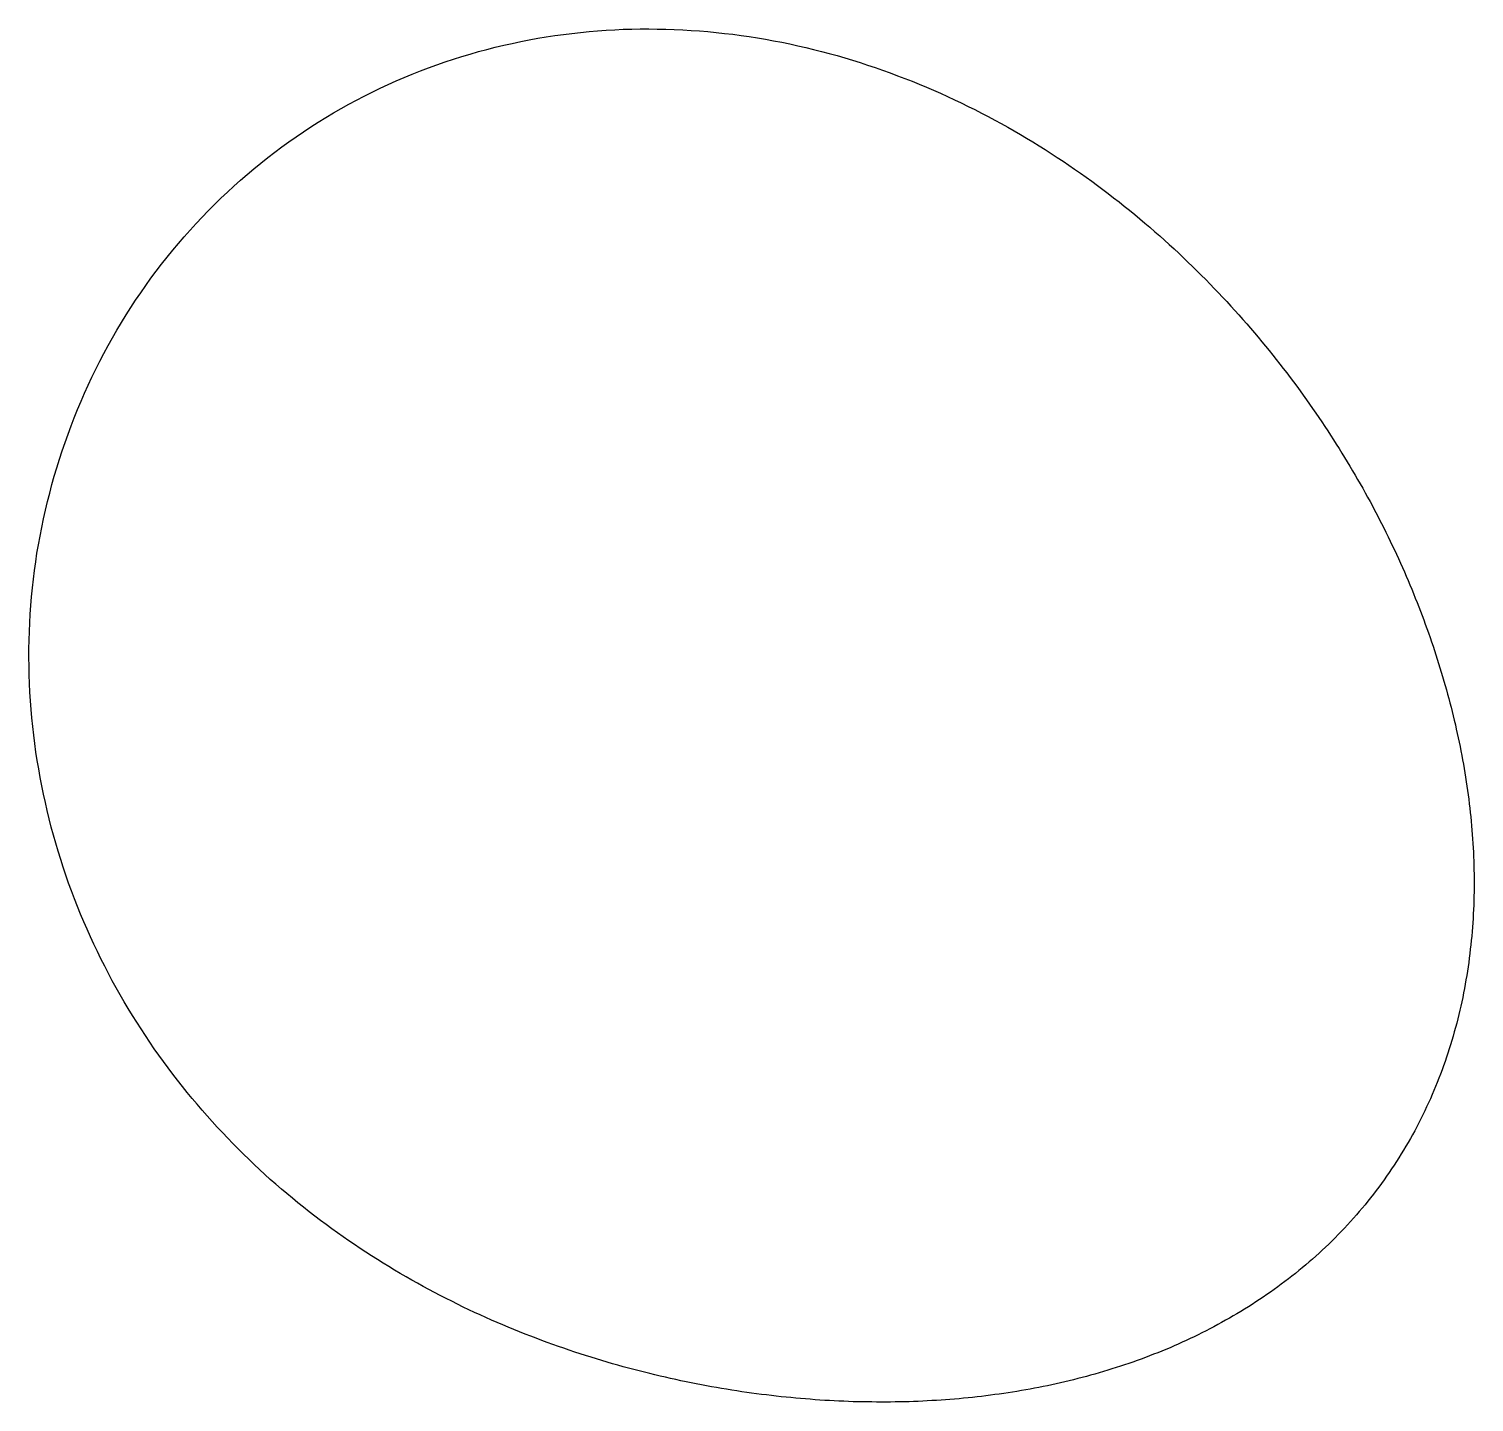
# Model space of a CAD drawing. Header units: metres. Extents: x -91 to 49, y -50 to 83.
import ezdxf

# ---------------------------------------------------------------- set-up
doc = ezdxf.new("R2010")
doc.units = ezdxf.units.M

msp = doc.modelspace()

# ---------------------------------------------------------------- linework, layer by layer
msp.add_lwpolyline([(49.04, 0), (49.03, -0.43), (49.03, -0.86), (49.02, -1.28), (49.01, -1.71), (49, -2.14), (48.98, -2.57), (48.96, -2.99), (48.93, -3.42), (48.91, -3.85), (48.88, -4.28), (48.84, -4.7), (48.81, -5.13), (48.76, -5.56), (48.72, -5.98), (48.67, -6.41), (48.62, -6.83), (48.57, -7.26), (48.51, -7.68), (48.45, -8.11), (48.39, -8.53), (48.32, -8.96), (48.25, -9.38), (48.18, -9.8), (48.1, -10.22), (48.02, -10.64), (47.93, -11.07), (47.84, -11.49), (47.75, -11.91), (47.65, -12.32), (47.56, -12.74), (47.45, -13.16), (47.35, -13.58), (47.24, -13.99), (47.12, -14.41), (47, -14.82), (46.88, -15.23), (46.76, -15.65), (46.63, -16.06), (46.5, -16.47), (46.36, -16.87), (46.22, -17.28), (46.08, -17.69), (45.93, -18.09), (45.78, -18.5), (45.63, -18.9), (45.47, -19.3), (45.3, -19.7), (45.14, -20.1), (44.97, -20.49), (44.8, -20.89), (44.62, -21.28), (44.44, -21.67), (44.25, -22.06), (44.07, -22.45), (43.87, -22.84), (43.68, -23.22), (43.48, -23.61), (43.28, -23.99), (43.07, -24.37), (42.86, -24.74), (42.64, -25.12), (42.43, -25.49), (42.2, -25.86), (41.98, -26.23), (41.75, -26.6), (41.52, -26.96), (41.28, -27.33), (41.04, -27.69), (40.8, -28.04), (40.56, -28.4), (40.31, -28.75), (40.05, -29.1), (39.8, -29.45), (39.54, -29.79), (39.28, -30.14), (39.01, -30.48), (38.74, -30.82), (38.47, -31.15), (38.19, -31.48), (37.91, -31.81), (37.63, -32.14), (37.35, -32.46), (37.06, -32.79), (36.77, -33.1), (36.47, -33.42), (36.17, -33.73), (35.87, -34.04), (35.57, -34.35), (35.27, -34.65), (34.96, -34.96), (34.64, -35.25), (34.33, -35.55), (34.01, -35.84), (33.69, -36.13), (33.37, -36.42), (33.05, -36.7), (32.72, -36.98), (32.39, -37.26), (32.05, -37.53), (31.72, -37.8), (31.38, -38.07), (31.04, -38.33), (30.7, -38.59), (30.35, -38.85), (30.01, -39.11), (29.66, -39.36), (29.31, -39.61), (28.96, -39.85), (28.6, -40.1), (28.24, -40.34), (27.88, -40.57), (27.52, -40.81), (27.16, -41.03), (26.8, -41.26), (26.43, -41.49), (26.06, -41.71), (25.69, -41.92), (25.32, -42.14), (24.95, -42.35), (24.57, -42.56), (24.2, -42.77), (23.82, -42.97), (23.44, -43.17), (23.06, -43.36), (22.67, -43.56), (22.29, -43.75), (21.91, -43.94), (21.52, -44.12), (21.13, -44.3), (20.74, -44.48), (20.35, -44.66), (19.96, -44.83), (19.57, -45), (19.17, -45.16), (18.77, -45.33), (18.38, -45.49), (17.98, -45.64), (17.58, -45.8), (17.18, -45.95), (16.78, -46.1), (16.38, -46.25), (15.97, -46.39), (15.57, -46.53), (15.16, -46.67), (14.76, -46.8), (14.35, -46.93), (13.94, -47.06), (13.53, -47.19), (13.12, -47.31), (12.71, -47.43), (12.3, -47.55), (11.88, -47.67), (11.47, -47.78), (11.06, -47.89), (10.64, -48), (10.22, -48.1), (9.81, -48.2), (9.39, -48.3), (8.97, -48.4), (8.55, -48.49), (8.13, -48.59), (7.71, -48.68), (7.29, -48.76), (6.86, -48.85), (6.44, -48.93), (6.02, -49.01), (5.59, -49.08), (5.17, -49.16), (4.74, -49.23), (4.31, -49.3), (3.89, -49.37), (3.46, -49.43), (3.03, -49.49), (2.6, -49.55), (2.17, -49.61), (1.73, -49.66), (1.3, -49.72), (0.87, -49.77), (0.43, -49.81), (0, -49.86), (-0.44, -49.9), (-0.87, -49.94), (-1.31, -49.98), (-1.75, -50.02), (-2.19, -50.05), (-2.62, -50.08), (-3.06, -50.11), (-3.51, -50.13), (-3.95, -50.16), (-4.39, -50.18), (-4.83, -50.2), (-5.28, -50.22), (-5.72, -50.23), (-6.17, -50.24), (-6.62, -50.25), (-7.06, -50.26), (-7.51, -50.27), (-7.96, -50.27), (-8.41, -50.27), (-8.86, -50.27), (-9.32, -50.26), (-9.77, -50.26), (-10.22, -50.25), (-10.68, -50.24), (-11.13, -50.23), (-11.59, -50.21), (-12.05, -50.19), (-12.51, -50.17), (-12.97, -50.15), (-13.43, -50.13), (-13.89, -50.1), (-14.36, -50.07), (-14.82, -50.04), (-15.29, -50), (-15.75, -49.97), (-16.22, -49.93), (-16.69, -49.89), (-17.16, -49.84), (-17.63, -49.8), (-18.11, -49.75), (-18.58, -49.69), (-19.06, -49.64), (-19.53, -49.58), (-20.01, -49.52), (-20.49, -49.46), (-20.97, -49.4), (-21.45, -49.33), (-21.93, -49.26), (-22.42, -49.19), (-22.9, -49.11), (-23.39, -49.03), (-23.88, -48.95), (-24.36, -48.87), (-24.86, -48.78), (-25.35, -48.69), (-25.84, -48.6), (-26.34, -48.5), (-26.83, -48.4), (-27.33, -48.3), (-27.83, -48.2), (-28.33, -48.09), (-28.83, -47.98), (-29.33, -47.87), (-29.84, -47.75), (-30.34, -47.63), (-30.85, -47.51), (-31.36, -47.38), (-31.87, -47.25), (-32.38, -47.12), (-32.9, -46.98), (-33.41, -46.84), (-33.93, -46.7), (-34.45, -46.55), (-34.97, -46.4), (-35.49, -46.25), (-36.01, -46.09), (-36.53, -45.93), (-37.06, -45.76), (-37.58, -45.59), (-38.11, -45.42), (-38.64, -45.24), (-39.17, -45.06), (-39.7, -44.88), (-40.24, -44.69), (-40.77, -44.49), (-41.31, -44.3), (-41.84, -44.09), (-42.38, -43.89), (-42.92, -43.68), (-43.46, -43.46), (-44, -43.24), (-44.55, -43.02), (-45.09, -42.79), (-45.64, -42.56), (-46.18, -42.32), (-46.73, -42.08), (-47.28, -41.83), (-47.83, -41.58), (-48.38, -41.32), (-48.93, -41.06), (-49.48, -40.79), (-50.03, -40.51), (-50.58, -40.24), (-51.14, -39.95), (-51.69, -39.66), (-52.24, -39.37), (-52.8, -39.07), (-53.35, -38.76), (-53.91, -38.45), (-54.46, -38.13), (-55.02, -37.81), (-55.57, -37.48), (-56.13, -37.15), (-56.68, -36.81), (-57.24, -36.46), (-57.79, -36.11), (-58.35, -35.75), (-58.9, -35.39), (-59.45, -35.02), (-60.01, -34.64), (-60.56, -34.26), (-61.11, -33.87), (-61.66, -33.48), (-62.21, -33.08), (-62.75, -32.67), (-63.3, -32.25), (-63.84, -31.83), (-64.39, -31.4), (-64.93, -30.97), (-65.47, -30.53), (-66.01, -30.08), (-66.54, -29.63), (-67.07, -29.16), (-67.61, -28.7), (-68.13, -28.22), (-68.66, -27.74), (-69.18, -27.25), (-69.7, -26.75), (-70.21, -26.25), (-70.73, -25.74), (-71.24, -25.23), (-71.74, -24.7), (-72.25, -24.17), (-72.75, -23.64), (-73.24, -23.09), (-73.73, -22.54), (-74.22, -21.99), (-74.7, -21.42), (-75.18, -20.85), (-75.66, -20.27), (-76.13, -19.69), (-76.6, -19.1), (-77.06, -18.5), (-77.51, -17.9), (-77.96, -17.28), (-78.41, -16.67), (-78.85, -16.04), (-79.28, -15.41), (-79.71, -14.77), (-80.14, -14.13), (-80.55, -13.48), (-80.97, -12.82), (-81.37, -12.16), (-81.77, -11.49), (-82.16, -10.82), (-82.55, -10.14), (-82.92, -9.45), (-83.3, -8.75), (-83.66, -8.06), (-84.02, -7.35), (-84.37, -6.64), (-84.71, -5.92), (-85.04, -5.2), (-85.37, -4.47), (-85.68, -3.74), (-85.99, -3), (-86.3, -2.26), (-86.59, -1.51), (-86.87, -0.76), (-87.15, 0), (-87.42, 0.76), (-87.67, 1.53), (-87.92, 2.3), (-88.16, 3.08), (-88.4, 3.86), (-88.62, 4.64), (-88.83, 5.43), (-89.03, 6.23), (-89.23, 7.02), (-89.41, 7.82), (-89.59, 8.63), (-89.75, 9.43), (-89.91, 10.24), (-90.05, 11.06), (-90.19, 11.87), (-90.32, 12.69), (-90.43, 13.51), (-90.53, 14.34), (-90.63, 15.17), (-90.71, 16), (-90.79, 16.83), (-90.85, 17.66), (-90.9, 18.49), (-90.94, 19.33), (-90.97, 20.17), (-90.99, 21.01), (-91, 21.85), (-91, 22.69), (-90.99, 23.53), (-90.96, 24.37), (-90.92, 25.22), (-90.87, 26.06), (-90.81, 26.9), (-90.74, 27.74), (-90.66, 28.59), (-90.57, 29.43), (-90.46, 30.27), (-90.34, 31.11), (-90.22, 31.95), (-90.08, 32.78), (-89.92, 33.62), (-89.76, 34.46), (-89.59, 35.29), (-89.4, 36.12), (-89.2, 36.95), (-88.99, 37.78), (-88.77, 38.6), (-88.54, 39.42), (-88.3, 40.24), (-88.04, 41.06), (-87.78, 41.87), (-87.5, 42.68), (-87.21, 43.48), (-86.92, 44.29), (-86.61, 45.08), (-86.28, 45.88), (-85.95, 46.67), (-85.61, 47.45), (-85.26, 48.24), (-84.89, 49.01), (-84.52, 49.78), (-84.13, 50.55), (-83.73, 51.31), (-83.33, 52.07), (-82.91, 52.82), (-82.48, 53.56), (-82.04, 54.3), (-81.59, 55.03), (-81.13, 55.76), (-80.66, 56.48), (-80.17, 57.19), (-79.68, 57.89), (-79.18, 58.59), (-78.66, 59.28), (-78.14, 59.96), (-77.61, 60.63), (-77.07, 61.3), (-76.51, 61.96), (-75.95, 62.61), (-75.38, 63.25), (-74.8, 63.89), (-74.21, 64.51), (-73.62, 65.13), (-73.01, 65.74), (-72.4, 66.34), (-71.77, 66.93), (-71.14, 67.51), (-70.5, 68.08), (-69.85, 68.65), (-69.2, 69.2), (-68.53, 69.74), (-67.86, 70.27), (-67.18, 70.8), (-66.5, 71.31), (-65.8, 71.81), (-65.1, 72.3), (-64.39, 72.78), (-63.68, 73.25), (-62.96, 73.71), (-62.23, 74.16), (-61.49, 74.6), (-60.75, 75.03), (-60.01, 75.44), (-59.26, 75.85), (-58.5, 76.24), (-57.74, 76.62), (-56.97, 76.99), (-56.2, 77.35), (-55.42, 77.7), (-54.64, 78.03), (-53.85, 78.36), (-53.06, 78.67), (-52.27, 78.97), (-51.47, 79.26), (-50.67, 79.54), (-49.87, 79.81), (-49.06, 80.06), (-48.25, 80.3), (-47.44, 80.54), (-46.62, 80.75), (-45.81, 80.96), (-44.99, 81.16), (-44.17, 81.34), (-43.34, 81.52), (-42.52, 81.68), (-41.69, 81.83), (-40.87, 81.96), (-40.04, 82.09), (-39.21, 82.21), (-38.38, 82.31), (-37.55, 82.4), (-36.72, 82.48), (-35.89, 82.55), (-35.07, 82.61), (-34.24, 82.66), (-33.41, 82.7), (-32.58, 82.72), (-31.76, 82.74), (-30.93, 82.74), (-30.11, 82.73), (-29.29, 82.72), (-28.47, 82.69), (-27.65, 82.65), (-26.84, 82.6), (-26.03, 82.55), (-25.22, 82.48), (-24.41, 82.4), (-23.6, 82.31), (-22.8, 82.22), (-22, 82.11), (-21.21, 82), (-20.41, 81.87), (-19.62, 81.74), (-18.84, 81.59), (-18.05, 81.44), (-17.28, 81.28), (-16.5, 81.11), (-15.73, 80.93), (-14.97, 80.75), (-14.2, 80.56), (-13.45, 80.35), (-12.69, 80.15), (-11.95, 79.93), (-11.2, 79.7), (-10.46, 79.47), (-9.73, 79.23), (-9, 78.99), (-8.28, 78.74), (-7.56, 78.48), (-6.84, 78.21), (-6.13, 77.94), (-5.43, 77.67), (-4.73, 77.38), (-4.04, 77.09), (-3.35, 76.8), (-2.67, 76.5), (-2, 76.19), (-1.32, 75.88), (-0.66, 75.57), (0, 75.24), (0.65, 74.92), (1.3, 74.59), (1.94, 74.25), (2.58, 73.91), (3.21, 73.57), (3.84, 73.22), (4.46, 72.87), (5.07, 72.51), (5.68, 72.15), (6.28, 71.79), (6.88, 71.42), (7.47, 71.05), (8.05, 70.68), (8.63, 70.3), (9.21, 69.92), (9.77, 69.54), (10.33, 69.15), (10.89, 68.76), (11.44, 68.37), (11.99, 67.98), (12.53, 67.58), (13.06, 67.19), (13.59, 66.79), (14.11, 66.38), (14.63, 65.98), (15.14, 65.57), (15.64, 65.17), (16.15, 64.76), (16.64, 64.35), (17.13, 63.93), (17.62, 63.52), (18.09, 63.1), (18.57, 62.69), (19.04, 62.27), (19.5, 61.85), (19.96, 61.43), (20.41, 61.01), (20.86, 60.59), (21.3, 60.16), (21.74, 59.74), (22.18, 59.31), (22.6, 58.89), (23.03, 58.46), (23.45, 58.03), (23.86, 57.6), (24.27, 57.18), (24.67, 56.75), (25.07, 56.32), (25.47, 55.89), (25.86, 55.46), (26.25, 55.03), (26.63, 54.6), (27.01, 54.17), (27.38, 53.74), (27.75, 53.3), (28.11, 52.87), (28.47, 52.44), (28.83, 52.01), (29.18, 51.58), (29.53, 51.14), (29.87, 50.71), (30.21, 50.28), (30.55, 49.85), (30.88, 49.42), (31.21, 48.98), (31.53, 48.55), (31.85, 48.12), (32.17, 47.69), (32.48, 47.26), (32.79, 46.82), (33.09, 46.39), (33.39, 45.96), (33.69, 45.53), (33.99, 45.1), (34.28, 44.67), (34.56, 44.24), (34.85, 43.81), (35.13, 43.38), (35.4, 42.95), (35.68, 42.52), (35.95, 42.09), (36.22, 41.66), (36.48, 41.23), (36.74, 40.8), (37, 40.38), (37.25, 39.95), (37.5, 39.52), (37.75, 39.09), (38, 38.67), (38.24, 38.24), (38.48, 37.81), (38.71, 37.38), (38.95, 36.96), (39.18, 36.53), (39.4, 36.11), (39.63, 35.68), (39.85, 35.25), (40.06, 34.83), (40.28, 34.4), (40.49, 33.98), (40.7, 33.55), (40.91, 33.13), (41.11, 32.7), (41.31, 32.28), (41.51, 31.85), (41.71, 31.43), (41.9, 31), (42.09, 30.58), (42.28, 30.15), (42.46, 29.73), (42.64, 29.31), (42.82, 28.88), (43, 28.46), (43.17, 28.04), (43.34, 27.61), (43.51, 27.19), (43.68, 26.77), (43.84, 26.34), (44, 25.92), (44.16, 25.5), (44.31, 25.07), (44.47, 24.65), (44.62, 24.23), (44.77, 23.8), (44.91, 23.38), (45.06, 22.96), (45.2, 22.53), (45.33, 22.11), (45.47, 21.69), (45.6, 21.27), (45.73, 20.84), (45.86, 20.42), (45.99, 20), (46.11, 19.57), (46.24, 19.15), (46.35, 18.73), (46.47, 18.31), (46.59, 17.88), (46.7, 17.46), (46.81, 17.04), (46.91, 16.61), (47.02, 16.19), (47.12, 15.77), (47.22, 15.34), (47.31, 14.92), (47.41, 14.49), (47.5, 14.07), (47.59, 13.65), (47.68, 13.22), (47.76, 12.8), (47.84, 12.37), (47.92, 11.95), (48, 11.52), (48.07, 11.1), (48.14, 10.67), (48.21, 10.25), (48.28, 9.82), (48.34, 9.4), (48.4, 8.97), (48.46, 8.54), (48.52, 8.12), (48.57, 7.69), (48.62, 7.27), (48.66, 6.84), (48.71, 6.41), (48.75, 5.99), (48.79, 5.56), (48.83, 5.13), (48.86, 4.7), (48.89, 4.28), (48.92, 3.85), (48.94, 3.42), (48.97, 2.99), (48.98, 2.57), (49, 2.14), (49.01, 1.71), (49.02, 1.28), (49.03, 0.86), (49.03, 0.43)], close=True)

doc.saveas('drawing.dxf')
